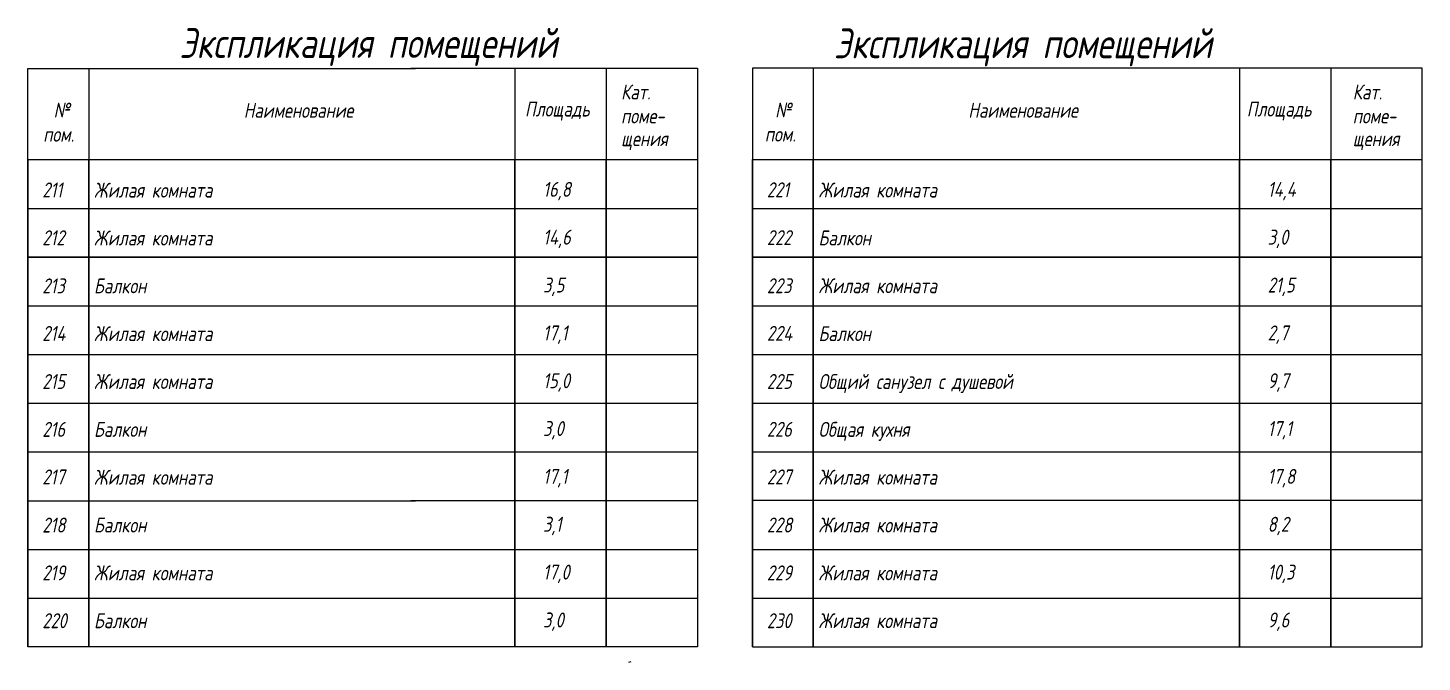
# Model space of a CAD drawing. Header units: millimetres. Extents: x 152414 to 272323, y -11730 to 31551.
# Drawn here: x 164571 to 187478, y -2277 to 8140 of the extents above; entities that cross this region are included whole.
import ezdxf

# ---------------------------------------------------------------- set-up
doc = ezdxf.new("R2010")
doc.units = ezdxf.units.MM
for name, color, linetype in [('PDF _Геометрия', 7, 'Continuous'), ('PDF _Слой ArchiCAD', 7, 'Continuous'), ('PDF _Текст', 7, 'Continuous')]:
    doc.layers.add(name, color=color, linetype=linetype)
doc.styles.add('PDF Arial', font='isocpeui.ttf', dxfattribs={"width": 0.8})

msp = doc.modelspace()

# ---------------------------------------------------------------- linework, layer by layer
at = {"layer": 'PDF _Геометрия', "lineweight": 9}
msp.add_lwpolyline([(174442, -2277), (174482, -2269)], dxfattribs=at)
at = {"layer": 'PDF _Слой ArchiCAD', "lineweight": 20}
for points in [[(170939, 5974), (164571, 5974), (164571, -2026), (164571, 7474), (170939, 7474)], [(165571, 7474), (165571, -2026), (165571, 5974)], [(170863, 7476), (175572, 7476), (175572, -2026)], [(172571, 7476), (172571, -2026), (172571, 5976)], [(174072, 7476), (174072, -2026), (174072, 5976)], [(187478, -2026), (187478, 7476), (176475, 7476), (176475, -2026), (187478, -2026), (187478, 375), (176475, 375), (176475, -2026), (176475, 5976), (187478, 5976)], [(177475, 7476), (177475, -2026), (177475, 5976)], [(184477, 7476), (184477, -2026), (184477, 5976)], [(185977, 7476), (185977, -2026), (185977, 5976)], [(170863, 5976), (175572, 5976)], [(164571, 5174), (170939, 5174)], [(165571, 5174), (165571, -2026)], [(170863, 5176), (175572, 5176)], [(172571, 5176), (172571, -2026), (172571, 375)], [(174072, 5176), (174072, -2026), (174072, 375)], [(176475, 5176), (187478, 5176)], [(177475, 5176), (177475, -2026)], [(184477, 5176), (184477, -2026), (184477, 375)], [(185977, 5176), (185977, -2026), (185977, 375)], [(164571, 4374), (170939, 4374)], [(170863, 4375), (175572, 4375)], [(176475, 4375), (187478, 4375)], [(164571, 3574), (170939, 3574)], [(170863, 3575), (175572, 3575)], [(176475, 3575), (187478, 3575)], [(164571, 2774), (170939, 2774)], [(170863, 2775), (175572, 2775)], [(176475, 2775), (187478, 2775)], [(164571, 1974), (170939, 1974)], [(170863, 1975), (175572, 1975)], [(176475, 1975), (187478, 1975)], [(164571, 1174), (170939, 1174)], [(170863, 1175), (175572, 1175)], [(176475, 1175), (187478, 1175)], [(170939, -2026), (164571, -2026), (164571, 374), (170939, 374)], [(170863, 375), (175572, 375), (175572, -2026), (170863, -2026)], [(164571, -426), (170939, -426)], [(170863, -426), (175572, -426)], [(176475, -426), (187478, -426)], [(164571, -1226), (170939, -1226)], [(170863, -1226), (175572, -1226)], [(176475, -1226), (187478, -1226)]]:
    msp.add_lwpolyline(points, dxfattribs=at)
for points in [[(170939, 4374), (164571, 4374)], [(175572, 4375), (170863, 4375)], [(187478, 4375), (176475, 4375)]]:
    msp.add_lwpolyline(points, close=True, dxfattribs=at)

# ---------------------------------------------------------------- texts
at = {"layer": 'PDF _Текст', "attachment_point": 7, "style": 'PDF Arial'}
for s, insert, char_height in [('Экспликация помещений', (167061, 7513), 490.85), ('Экспликация помещений', (177815, 7508), 490.97), ('Кат.', (174317, 6964), 245.5), ('Кат.', (186338, 6964), 245.5), ('№', (164994, 6667), 245), ('Наименование', (168118, 6663), 245.42), ('Площадь', (172738, 6617), 245.5), ('№', (176849, 6669), 245), ('Наименование', (180022, 6665), 245.49), ('Площадь', (184597, 6617), 245.5), ('поме-', (174317, 6571), 245.5), ('поме-', (186338, 6571), 245.5), ('пом.', (164823, 6270), 245.4), ('пом.', (176679, 6272), 245.5), ('щения', (174317, 6131), 245.5), ('щения', (186338, 6131), 245.5), ('211', (164808, 5356), 245.4), ('Жилая комната', (165657, 5352), 245.42), ('16,8', (173036, 5308), 245.5), ('221', (176712, 5358), 245.5), ('Жилая комната', (177561, 5354), 245.49), ('14,4', (184941, 5308), 245.5), ('212', (164808, 4570), 245.4), ('Жилая комната', (165657, 4566), 245.42), ('14,6', (173036, 4522), 245.5), ('222', (176712, 4572), 245.5), ('Балкон', (177561, 4568), 245.5), ('3,0', (184941, 4522), 245.5), ('213', (164808, 3780), 245.4), ('Балкон', (165657, 3780), 245.4), ('3,5', (173036, 3736), 245.5), ('223', (176712, 3782), 245.5), ('Жилая комната', (177561, 3782), 245.49), ('21,5', (184941, 3736), 245.5), ('214', (164808, 2999), 245.4), ('Жилая комната', (165657, 2995), 245.42), ('17,1', (173036, 2950), 245.5), ('224', (176712, 3000), 245.5), ('Балкон', (177561, 2996), 245.5), ('2,7', (184941, 2950), 245.5), ('215', (164808, 2209), 245.4), ('Жилая комната', (165657, 2209), 245.42), ('15,0', (173036, 2164), 245.5), ('225', (176712, 2210), 245.5), ('Общий санузел с душевой', (177561, 2142), 245.49), ('9,7', (184941, 2164), 245.5), ('216', (164808, 1423), 245.4), ('Балкон', (165657, 1423), 245.4), ('3,0', (173036, 1379), 245.5), ('226', (176712, 1424), 245.5), ('Общая кухня', (177561, 1356), 245.49), ('17,1', (184941, 1379), 245.5), ('217', (164808, 642), 245.4), ('Жилая комната', (165657, 637), 245.42), ('17,1', (173036, 593), 245.5), ('227', (176712, 642), 245.5), ('Жилая комната', (177561, 638), 245.49), ('17,8', (184941, 593), 245.5), ('218', (164808, -149), 245.4), ('Балкон', (165657, -148), 245.4), ('3,1', (173036, -193), 245.5), ('228', (176712, -148), 245.5), ('Жилая комната', (177561, -148), 245.49), ('8,2', (184941, -193), 245.5), ('17,0', (173036, -979), 245.5), ('Жилая комната', (177561, -934), 245.49), ('10,3', (184941, -979), 245.5), ('219', (164808, -934), 245.4), ('Жилая комната', (165657, -934), 245.42), ('229', (176712, -934), 245.5), ('220', (164808, -1720), 245.4), ('Балкон', (165657, -1720), 245.4), ('3,0', (173036, -1765), 245.5), ('230', (176712, -1720), 245.5), ('Жилая комната', (177561, -1719), 245.49), ('9,6', (184941, -1765), 245.5)]:
    msp.add_mtext(s, dxfattribs=dict(at, insert=insert, char_height=char_height))

doc.saveas('drawing.dxf')
